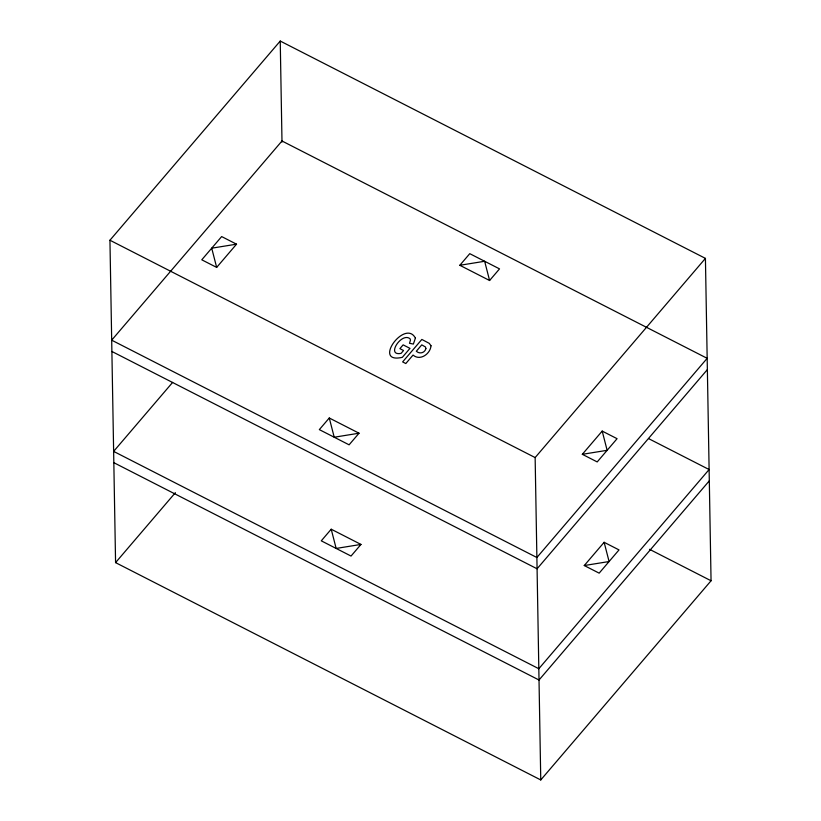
<?xml version="1.0" encoding="UTF-8"?>
<svg xmlns="http://www.w3.org/2000/svg" width="821" height="821" viewBox="0 0 821 821"><rect width="100%" height="100%" fill="white"/><g stroke="black" fill="none" stroke-linecap="round" stroke-linejoin="round"><path stroke-width="1.23" d="M109.942 240.235L280.238 41.05L705.424 258.379L711.058 580.765L540.762 779.95L115.576 562.621L109.942 240.235L535.138 457.574L540.762 779.95M216.662 267.41L236.53 244.176L221.649 236.571L201.781 259.805L216.662 267.41L211.715 248.188L236.53 244.176M172.615 382.412L113.637 451.396L538.822 668.725L709.108 469.54L648.693 438.66M115.576 562.621L175.386 492.662M329.272 417.992L319.338 429.619L349.099 444.828L359.034 433.211L329.272 417.992L334.219 437.224L359.034 433.211M459.832 265.286L469.766 253.668L499.527 268.878L489.593 280.505L459.832 265.286L484.647 261.273L489.593 280.505M331.212 529.217L321.278 540.834L351.039 556.053L360.973 544.426L331.212 529.217L336.158 548.438L360.973 544.426M535.138 457.574L705.424 258.379M582.325 454.321L602.193 431.087L617.074 438.691L597.206 461.925L582.325 454.321L607.14 450.308L602.193 431.087M707.363 369.604L537.078 568.789L111.892 351.46M584.265 565.546L604.133 542.301L619.013 549.906L599.156 573.15L584.265 565.546L609.09 561.533L604.133 542.301M709.313 480.829L539.017 680.014L113.832 462.675M649.503 549.3L711.058 580.765M280.238 41.05L282.003 142.115M415.405 338.129L413.374 344.061L409.494 343.291L410.479 340.038L410.059 338.786C401.674 331.684 385.511 356.478 401.1 353.358L403.542 350.505L399.889 348.648L403.132 344.861L409.987 348.371L402.341 357.32C371.574 364.401 405.092 318.332 415.405 338.129M431.004 345.764C430.44 353.769 420.106 361.312 413.055 355.062L405.81 363.539L402.629 361.917L421.84 339.442L429.27 343.363L431.004 345.764M425.904 348.638C424.837 352.999 419.541 354.292 416.319 351.255L421.768 344.871L425.473 346.985L425.904 348.638M281.983 140.986L111.687 340.171L536.883 557.51L707.168 358.325L281.983 140.986"/></g></svg>
